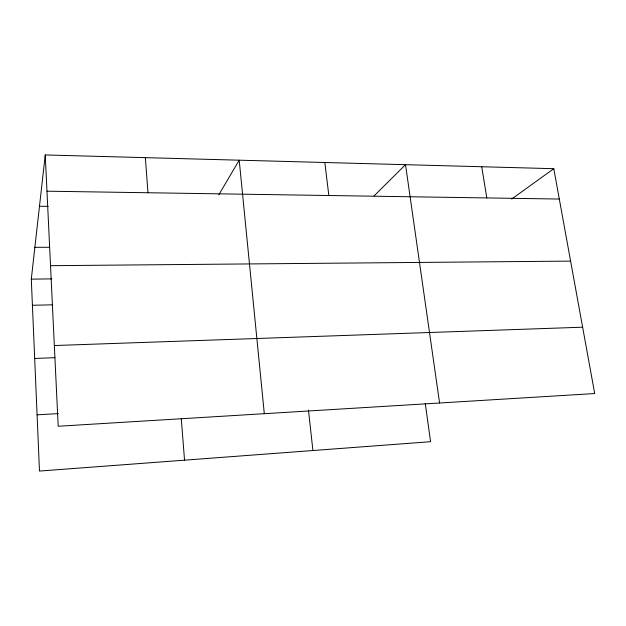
<?xml version="1.0" encoding="UTF-8"?>
<svg xmlns="http://www.w3.org/2000/svg" width="626" height="626" viewBox="0 0 626 626"><rect width="100%" height="100%" fill="white"/><g stroke="black" fill="none" stroke-linecap="round" stroke-linejoin="round"><path stroke-width="0.94" d="M425.25 403.371L430.586 441.698L39.477 471.057L31.3 279.149L45.244 154.943L553.791 168.691L594.7 393.543L58.187 426.251L45.244 154.943M218.85 194.749L239.202 160.186L264.305 413.684M374.012 195.961L405.523 164.685L439.577 402.995M511.685 199.021L553.791 168.691M37.083 414.819L58.304 413.614M34.68 358.471L54.947 357.689M54.337 345.536L582.634 327.195M32.411 305.269L52.701 304.831M31.3 279.149L51.739 278.883M50.526 265.682L570.607 261.105M34.876 247.317L49.423 247.278M39.485 206.259L48.21 206.353M46.973 191.196L559.315 199.045M481.73 166.743L486.809 197.933M324.824 162.502L328.838 195.515M308.454 410.053L312.914 450.532M181.266 418.34L184.537 460.165M145.365 157.65L147.971 192.745"/></g></svg>
